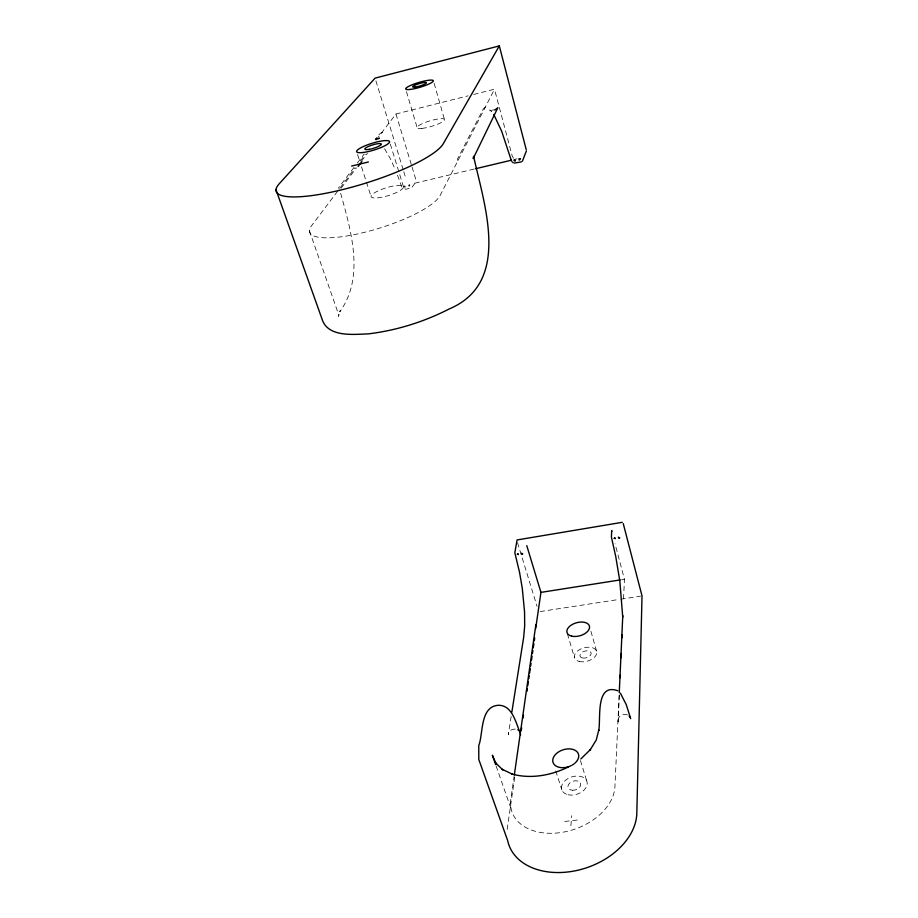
<?xml version="1.0" encoding="UTF-8"?>
<svg xmlns="http://www.w3.org/2000/svg" width="918" height="918" viewBox="0 0 918 918"><rect width="100%" height="100%" fill="white"/><g stroke="black" fill="none" stroke-linecap="round" stroke-linejoin="round"><path stroke-width="0.69" stroke-dasharray="4.59 3.44" d="M619.134 695.454L614.922 786.634A53.737 36.881 -18.9 0 1 559.028 832.787A53.737 36.881 -18.9 0 1 510.81 799.108L514.114 776.433M623.551 598.834L624.447 579.258L615.037 543.777M619.317 694.834L618.227 721.996L617.94 721.043M570.881 825.764L571.742 815.712M514.723 777.167L507.344 828.047A66.739 47.208 -19 0 0 506.966 832.27M618.158 720.32C617.917 715.225 624.114 713.378 628.061 715.088M511.165 716.453L508.262 734.813C508.147 730.28 512.887 728.525 516.742 729.202M473.688 94.439L494.504 89.207L440.066 195.557A68.678 17.052 -17.4 0 1 361.52 233.046A68.678 17.052 -17.4 0 1 311.592 225.656L338.317 190.278M340.027 188.018L355.22 167.787M360.281 161.04L365.341 154.293M376.311 139.685L395.968 113.993L468.134 95.839M341.186 188.11L356.425 167.879M361.497 161.132L367.418 153.272M353.992 167.443L338.696 187.57L339.19 189.142M357.389 162.979L364.182 154.029M377.573 139.777L379.673 137.849L377.562 139.066L379.972 138.411L373.626 139.295L376.38 139.892L375.278 139.364L378.618 135.015L380.809 133.03L383.357 132.387M485.381 107.016L483.247 109.024L457.497 159.021L457.933 160.639M496.443 109.563L489.833 110.481L491.761 111.319L489.684 109.942L491.899 112.088M474.067 169.084L414.443 183.267L415.67 182.28L411.551 187.903L405.71 189.292L401.832 187.077L397.219 174.386M621.624 579.706L624.447 579.258M540.128 611.572L619.375 599.397M620.786 599.179L640.603 596.138M564.685 821.472L577.961 819.958M515.767 158.986L517.063 158.86M513.541 158.206L512.29 156.301L494.504 89.207M384.585 148.75L390.207 158.366L395.165 169.314M309.435 230.866L338.329 313.681L338.501 316.641L340.245 310.502L339.752 311.833C365.456 276.387 350.55 229.339 340.085 191.185M496.11 765.945L511.108 808.907M357.561 154.557L359.317 160.007M361.508 166.824L371.159 196.831M555.746 770.868L561.885 789.95M390.311 144.103L403.381 186.469M580.428 760.54L586.751 781.046M375.921 80.841L403.369 170.346M403.782 171.7L405.859 178.482M517.534 542.71L537.053 606.373M395.968 113.993L411.643 165.699M412.056 167.065L415.762 179.308M406.444 91.628L417.139 127.648M567.404 633.799L574.496 657.678M434.122 83.331L444.461 119.478M590.905 631.274L596.608 651.229M409.738 184.862L408.59 185.172L408.969 186.239A1.205 1.113 33.5 0 0 409.738 184.862M404.884 186.056L403.794 186.274A1.205 1.113 33.7 0 0 405.274 187.111L404.884 186.056M377.447 197.886A16.937 4.028 -17.2 0 0 403.392 187.559A16.937 4.028 -17.2 0 0 381.039 189.624A16.937 4.028 -17.2 0 0 377.447 197.886M421.878 128.394A14.263 2.846 -16.6 0 0 444.266 120.315A14.263 2.846 -16.6 0 0 426.296 122.071A14.263 2.846 -16.6 0 0 421.878 128.394M582.505 657.976A5.76 3.431 -15.9 0 0 591.169 653.639A5.76 3.431 -15.9 0 0 582.999 651.791A5.76 3.431 -15.9 0 0 582.505 657.976M568.001 794.701A13.219 9.031 -18.1 0 0 587.222 783.375A13.219 9.031 -18.1 0 0 567.829 778.659A13.219 9.031 -18.1 0 0 568.001 794.701M579.235 661.453A11.521 6.874 -15.9 0 0 596.769 653.042A11.521 6.874 -15.9 0 0 580.704 649.037A11.521 6.874 -15.9 0 0 579.235 661.453M572.316 790.26A6.61 4.521 -18.1 0 0 580.635 783.524A6.61 4.521 -18.1 0 0 570.055 782.767A6.61 4.521 -18.1 0 0 572.316 790.26"/><path stroke-width="1.38" d="M622.783 615.622L619.26 692.608M620.247 677.713L620.373 674.868M621.153 657.724L621.348 653.444M622.071 637.735L622.197 634.877M514.321 775.01L535.837 624.848M521.252 730.613L521.665 727.802M523.088 717.979L523.501 715.168M526.966 691.3L527.38 688.5M527.781 685.689L528.389 681.477M528.802 678.666L529.204 675.855M529.617 673.055L530.225 668.843M530.638 666.032L531.04 663.221M531.453 660.421L532.061 656.209M532.474 653.398L532.876 650.587M533.289 647.787L533.897 643.575M534.31 640.764L534.712 637.953M535.642 628.738L540.943 592.385L526.771 545.625M511.831 712.219L523.662 637.379L524.683 625.858L524.557 611.858L522.285 588.335L519.542 572.339L514.837 552.751L517.075 539.945L622.289 522.319M526.381 150.931L522.399 161.178M499.312 45.9L443.268 143.724A87.979 18.762 -17.3 0 1 341.748 189.797A87.979 18.762 -17.3 0 1 279.279 183.715L375.095 78.122L499.312 45.9L526.244 149.703M358.1 166.56L361.876 161.534M580.796 758.979L590.481 749.501L590.056 750.109L596.275 739.988L598.811 729.867L598.593 730.831C601.29 720.733 594.635 682.315 617.814 690.772M568.391 766.955C550.995 775.469 530.742 779.267 511.796 774L512.542 774.241L502.146 769.295L502.846 769.915L495.617 762.881L496.11 763.776L492.369 755.204L495.64 764.602M494.836 110.011L497.866 107.693L473.206 158.516L473.619 156.347C484.268 205.173 511.808 282.71 448.994 309.045L448.305 309.423C423.485 321.988 396.576 330.377 368.956 333.796L368.084 333.888C353.246 334.37 327.451 337.594 321.908 318.718L275.985 189.705M521.47 161.855L514.229 163.117M351.605 166.078L368.416 161.97M475.455 168.751L511.51 160.18M540.943 592.385L620.201 579.924M512.21 161.935L513.139 162.658M517.855 729.695L518.865 730.567M629.128 715.971L630.023 717.199M620.327 693.056L626.248 704.611L630.689 718.668M493.677 114.475L494.297 115.438M494.32 115.622L501.676 131.228L511.498 161.017M520.311 733.218C515.95 723.246 512.542 705.391 498.715 705.265C479.781 706.045 483.35 734.021 478.783 745.473L478.783 759.427L507.665 840.578A66.739 47.208 -19 0 0 576.148 870.62A66.739 47.208 -19 0 0 636.817 813.21L642.015 595.92L623.253 523.604M520.311 733.907L520.644 734.825M611.79 531.499L611.698 530.547L611.411 537.145L615.794 556.801L619.845 581.209L622.737 617.206M571.191 765.623A13.38 8.882 -18.1 0 1 552.739 760.77A13.38 8.882 -18.1 0 1 570.606 748.962A13.38 8.882 -18.1 0 1 574.932 763.145M574.094 763.833A13.38 8.882 -18.1 0 1 572.201 765.073M517.373 554.254L518.337 554.633L518.096 553.68L517.373 554.254M614.222 538.292L615.221 538.671L614.991 537.696L614.222 538.292M520.058 158.642L518.877 158.963L519.209 160.065A1.216 1.17 21.7 0 0 520.058 158.642M522.606 553.852L521.608 554.093L521.367 553.141L522.606 553.852M619.627 537.868L618.594 538.109L618.376 537.133L619.627 537.868M515.021 159.881L513.873 160.111A1.216 1.17 22.6 0 0 515.354 160.983L515.021 159.881M362.966 152.514A17.224 3.511 -17.1 0 0 389.439 142.336A17.224 3.511 -17.1 0 0 366.902 145.067A17.224 3.511 -17.1 0 0 362.966 152.514M410.38 89.413A14.458 2.479 -16.6 0 0 433.124 81.392A14.458 2.479 -16.6 0 0 415.039 83.687A14.458 2.479 -16.6 0 0 410.38 89.413M415.062 87.084A7.229 1.239 -16.6 0 0 426.342 83.056A7.229 1.239 -16.6 0 0 417.116 84.295A7.229 1.239 -16.6 0 0 415.062 87.084M369.38 149.336A8.618 1.756 -17.1 0 0 381.326 144.08A8.618 1.756 -17.1 0 0 368.577 146.398A8.618 1.756 -17.1 0 0 369.38 149.336M571.753 636.151A11.647 6.724 -16 0 0 589.528 627.717A11.647 6.724 -16 0 0 573.348 623.93A11.647 6.724 -16 0 0 571.753 636.151"/></g></svg>
